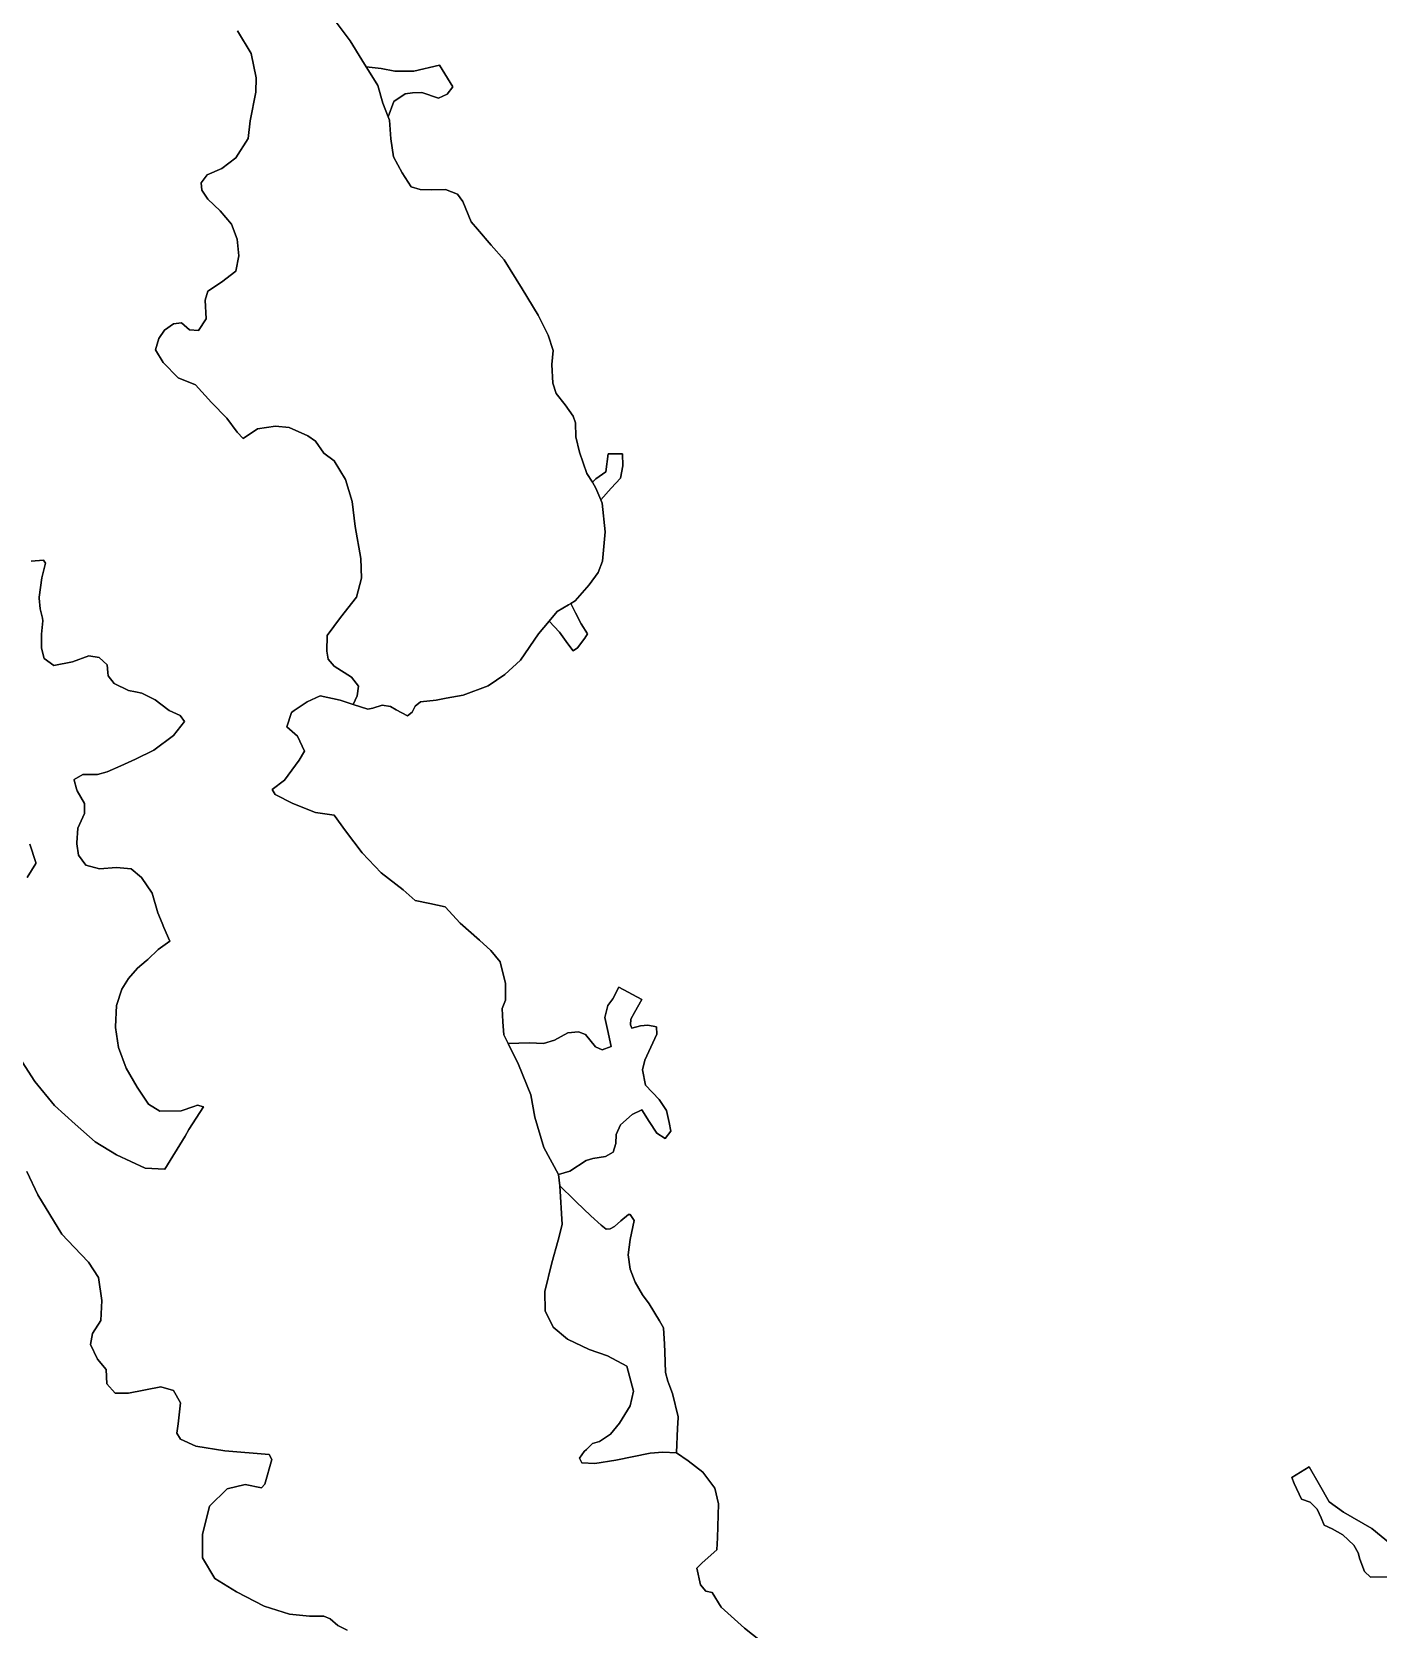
# Model space of a CAD drawing. Header units: inches. Extents: x 288635 to 1232953, y 676945 to 1655780.
# Drawn here: x 397603 to 419822, y 1248044 to 1274408 of the extents above; entities that cross this region are included whole.
import ezdxf

# ---------------------------------------------------------------- set-up
doc = ezdxf.new("R2010")
doc.units = ezdxf.units.IN
doc.header["$MEASUREMENT"] = 0

msp = doc.modelspace()

# ---------------------------------------------------------------- linework, layer by layer
at = {"color": 1}
for points in [[(402492.9881, 1274746.3772), (402853.6688, 1274263.7762), (403046.7092, 1273948.8156), (403118.5955, 1273832.6915), (403183.6883, 1273727.5416), (403310.8697, 1273522.0947), (403392.1499, 1273232.5341), (403482.3055, 1273007.1452), (403503.9101, 1272953.1336), (403529.3102, 1272643.2529), (403569.9503, 1272348.6124), (403712.1906, 1272084.4518), (403864.5909, 1271850.7714), (404011.9112, 1271805.0513), (404199.8715, 1271799.9713), (404428.472, 1271805.0513), (404626.5924, 1271728.8511), (404712.9526, 1271606.9309), (404855.1928, 1271271.6502), (404956.793, 1271149.73), (405185.3935, 1270890.6494), (405398.7539, 1270646.809), (405693.3945, 1270169.288), (405957.555, 1269732.4071), (406125.1954, 1269402.2065), (406206.4755, 1269148.206), (406186.1555, 1268919.6055), (406201.3955, 1268609.7249), (406257.2756, 1268442.0845), (406404.5959, 1268254.1242), (406536.6762, 1268066.1638), (406577.3163, 1267954.4036), (406582.3963, 1267725.8031), (406643.3564, 1267471.8026), (406760.6357, 1267120.2024), (406853.1999, 1266974.0484), (406912.9818, 1266879.656), (406995.7659, 1266682.2479), (407017.2186, 1266631.0914), (407065.3279, 1266158.0168), (407023.2128, 1265673.6938), (406949.9594, 1265483.2685), (406802.6391, 1265280.0681), (406568.9586, 1265015.9075), (406499.6711, 1264975.2907), (406459.8208, 1264951.9302), (406274.318, 1264843.1872), (406139.8319, 1264682.2448), (405964.4374, 1264472.3464), (405664.7168, 1264035.4656), (405408.8633, 1263803.6582), (405131.3157, 1263613.8247), (404719.8349, 1263461.4244), (404440.4343, 1263410.6243), (404272.794, 1263380.1443), (404018.7935, 1263349.6642), (403927.3533, 1263278.5441), (403881.6332, 1263182.0239), (403800.3531, 1263121.0637), (403612.3927, 1263217.5839), (403520.9525, 1263273.464), (403383.7922, 1263293.7841), (403231.3919, 1263248.064), (403145.0317, 1263227.7439), (402905.8425, 1263303.6478), (402972.3114, 1263451.2644), (402992.6314, 1263608.7447), (402875.7912, 1263756.065), (402591.3106, 1263938.9454), (402494.7904, 1264055.7856), (402469.3904, 1264187.8659), (402474.4704, 1264446.9464), (402697.9909, 1264741.587), (402962.1514, 1265076.8676), (403043.4315, 1265391.8283), (403033.2715, 1265716.9489), (402936.7513, 1266245.27), (402891.0312, 1266656.7508), (402779.271, 1267022.5115), (402591.3106, 1267327.3121), (402418.5903, 1267454.3124), (402281.43, 1267652.4328), (402159.5098, 1267738.793), (401849.6292, 1267875.9532), (401621.0287, 1267901.3533), (401326.3881, 1267855.6332), (401087.6276, 1267698.1529), (400991.1074, 1267799.7531), (400818.3871, 1268033.4336), (400564.3866, 1268292.5141), (400305.3061, 1268582.0747), (400015.7455, 1268698.9149), (399766.825, 1268952.9154), (399644.9047, 1269161.1958), (399695.7048, 1269349.1562), (399792.225, 1269486.3165), (399939.5453, 1269587.9167), (400071.6256, 1269608.2367), (400203.7059, 1269491.3965), (400351.0262, 1269481.2365), (400478.0264, 1269674.2768), (400462.7864, 1269979.0775), (400508.5065, 1270131.4778), (400732.0269, 1270278.7981), (400970.7874, 1270461.6784), (401016.5075, 1270710.5989), (400991.1074, 1270989.9995), (400894.5872, 1271233.84), (400711.7069, 1271457.3604), (400508.5065, 1271650.4008), (400406.9063, 1271797.7211), (400396.7463, 1271914.5613), (400493.2664, 1272051.7216), (400737.1069, 1272153.3218), (400965.7074, 1272331.1222), (401173.9878, 1272651.1628), (401204.4679, 1272940.7234), (401295.908, 1273413.1643), (401306.0681, 1273651.9248), (401219.7079, 1274053.2456), (400996.1875, 1274424.0863)], [(409895.1057, 1247642.5423), (409362.5513, 1248056.3514), (408981.5505, 1248406.8721), (408829.1502, 1248645.6326), (408728.566, 1248666.9686), (408640.5125, 1248771.9555), (408579.5524, 1249049.6627), (408667.6059, 1249136.0229), (408906.3664, 1249349.3833), (408918.2198, 1249547.5037), (408935.9998, 1250113.0782), (408875.0397, 1250372.1587), (408676.9193, 1250636.3192), (408432.8884, 1250818.4718), (408244.4411, 1250952.5499), (408260.3098, 1251358.6672), (408260.31, 1251358.6702), (408269.1105, 1251532.4815), (408269.8411, 1251546.9111), (408178.4009, 1251932.9918), (408113.8307, 1252092.7182), (408100.6734, 1252137.3269), (408058.555, 1252280.1259), (408047.9717, 1252621.439), (408045.3258, 1252748.4393), (408026.805, 1253015.669), (407960.659, 1253129.4401), (407788.6795, 1253415.1906), (407682.8459, 1253563.3576), (407558.4915, 1253769.733), (407478.0293, 1253985.2616), (407446.8795, 1254224.0764), (407477.3595, 1254472.9969), (407543.3997, 1254787.9575), (407477.3595, 1254889.5577), (407448.1404, 1254885.9053), (407320.8952, 1254784.1475), (407219.295, 1254688.8973), (407147.3282, 1254648.6806), (407081.7114, 1254644.4473), (406997.0446, 1254712.1807), (406827.1182, 1254864.1577), (406588.3578, 1255097.8382), (406554.3271, 1255131.2268), (406319.1172, 1255361.9987), (406293.7172, 1255544.8791), (406481.6775, 1255600.7592), (406750.9181, 1255778.5595), (406862.6783, 1255814.1196), (407070.9587, 1255844.5997), (407197.959, 1255915.7198), (407238.5991, 1256057.9601), (407243.6791, 1256210.3604), (407319.8792, 1256367.8407), (407512.9196, 1256540.561), (407670.3999, 1256616.7612), (407792.3202, 1256423.7208), (407919.3204, 1256230.6804), (408056.4807, 1256144.3203), (408147.9209, 1256261.1605), (408122.5208, 1256408.4808), (408076.8007, 1256606.6012), (407954.8805, 1256784.4015), (407731.36, 1257023.162), (407680.5599, 1257277.1625), (407721.2, 1257434.6428), (407917.6271, 1257865.1737), (407911.2771, 1257985.8239), (407769.4601, 1258011.224), (407646.6932, 1258000.6406), (407502.7596, 1257964.6572), (407483.7096, 1258017.574), (407490.7369, 1258109.0142), (407546.617, 1258220.7744), (407668.5373, 1258434.1348), (407292.6165, 1258637.3352), (407191.0163, 1258449.3749), (407109.7361, 1258337.6146), (407058.936, 1258139.4942), (407104.6561, 1257941.3738), (407165.6162, 1257661.9733), (407013.2159, 1257606.0932), (406906.5357, 1257656.8933), (406738.8954, 1257860.0937), (406622.0552, 1257900.7338), (406449.3348, 1257885.4937), (406230.8944, 1257763.5735), (406048.014, 1257712.7734), (405817.6662, 1257720.5818), (405463.8128, 1257712.7734), (405392.0348, 1257852.3061), (405376.1597, 1258069.2649), (405365.5764, 1258286.2236), (405418.4932, 1258423.8072), (405418.4932, 1258698.9745), (405333.8263, 1259058.8085), (405175.076, 1259244.0172), (404989.8673, 1259413.3509), (404672.3667, 1259699.1015), (404423.6578, 1259963.6853), (404169.6573, 1260021.8938), (403926.2402, 1260069.5189), (403730.4481, 1260244.1442), (403365.3224, 1260529.8948), (403053.1134, 1260857.9788), (402777.9462, 1261223.1045), (402592.7375, 1261477.105), (402285.8202, 1261524.7301), (401910.1111, 1261672.8971), (401619.0689, 1261821.064), (401566.1521, 1261900.4392), (401772.5275, 1262059.1895), (402015.9447, 1262387.2735), (402100.6115, 1262535.4405), (401984.1946, 1262784.1493), (401809.5693, 1262937.6079), (401887.5294, 1263175.3564), (401933.1192, 1263206.6994), (402144.1122, 1263351.7571), (402360.604, 1263447.9756), (402689.3508, 1263375.8117), (402905.8425, 1263303.6478), (403145.0317, 1263227.7439), (403231.3919, 1263248.064), (403383.7922, 1263293.7841), (403520.9525, 1263273.464), (403612.3927, 1263217.5839), (403800.3531, 1263121.0637), (403881.6332, 1263182.0239), (403927.3533, 1263278.5441), (404018.7935, 1263349.6642), (404272.794, 1263380.1443), (404440.4343, 1263410.6243), (404719.8349, 1263461.4244), (405131.3157, 1263613.8247), (405408.8633, 1263803.6582), (405664.7168, 1264035.4656), (405964.4374, 1264472.3464), (406139.8319, 1264682.2448), (406313.3759, 1264501.2046), (406450.5362, 1264309.8575), (406538.5897, 1264193.0173), (406606.3909, 1264241.5144), (406727.1569, 1264402.5359), (406770.5768, 1264474.1112), (406667.2833, 1264634.9782), (406575.8431, 1264821.2452), (406499.6711, 1264975.2907), (406568.9586, 1265015.9075), (406802.6391, 1265280.0681), (406949.9594, 1265483.2685), (407023.2128, 1265673.6938), (407065.3279, 1266158.0168), (407017.2186, 1266631.0914), (406995.7659, 1266682.2479), (407165.3275, 1266874.6192), (407319.8444, 1267043.9529), (407355.8278, 1267247.1533), (407351.5945, 1267444.0037), (407116.644, 1267441.887), (407074.3106, 1267145.5531), (406910.9437, 1267029.6765), (406853.1999, 1266974.0484), (406760.6357, 1267120.2024), (406643.3564, 1267471.8026), (406582.3963, 1267725.8031), (406577.3163, 1267954.4036), (406536.6762, 1268066.1638), (406404.5959, 1268254.1242), (406257.2756, 1268442.0845), (406201.3955, 1268609.7249), (406186.1555, 1268919.6055), (406206.4755, 1269148.206), (406125.1954, 1269402.2065), (405957.555, 1269732.4071), (405693.3945, 1270169.288), (405398.7539, 1270646.809), (405185.3935, 1270890.6494), (404956.793, 1271149.73), (404855.1928, 1271271.6502), (404712.9526, 1271606.9309), (404626.5924, 1271728.8511), (404428.472, 1271805.0513), (404199.8715, 1271799.9713), (404011.9112, 1271805.0513), (403864.5909, 1271850.7714), (403712.1906, 1272084.4518), (403569.9503, 1272348.6124), (403529.3102, 1272643.2529), (403503.9101, 1272953.1336), (403482.3055, 1273007.1452), (403578.8403, 1273262.1675), (403761.7207, 1273384.0878), (403883.6409, 1273404.4078), (404036.0412, 1273409.4878), (404315.4418, 1273312.9676), (404457.682, 1273379.0078), (404549.1222, 1273500.928), (404330.6818, 1273861.6087), (403909.0409, 1273760.0085), (403590.9053, 1273760.0085), (403365.4799, 1273803.1886), (403118.5955, 1273832.6915), (403046.7092, 1273948.8156), (402853.6688, 1274263.7762), (402492.9881, 1274746.3772)], [(400996.1875, 1274424.0863), (401219.7079, 1274053.2456), (401306.0681, 1273651.9248), (401295.908, 1273413.1643), (401204.4679, 1272940.7234), (401173.9878, 1272651.1628), (400965.7074, 1272331.1222), (400737.1069, 1272153.3218), (400493.2664, 1272051.7216), (400396.7463, 1271914.5613), (400406.9063, 1271797.7211), (400508.5065, 1271650.4008), (400711.7069, 1271457.3604), (400894.5872, 1271233.84), (400991.1074, 1270989.9995), (401016.5075, 1270710.5989), (400970.7874, 1270461.6784), (400732.0269, 1270278.7981), (400508.5065, 1270131.4778), (400462.7864, 1269979.0775), (400478.0264, 1269674.2768), (400351.0262, 1269481.2365), (400203.7059, 1269491.3965), (400071.6256, 1269608.2367), (399939.5453, 1269587.9167), (399792.225, 1269486.3165), (399695.7048, 1269349.1562), (399644.9047, 1269161.1958), (399766.825, 1268952.9154), (400015.7455, 1268698.9149), (400305.3061, 1268582.0747), (400564.3866, 1268292.5141), (400818.3871, 1268033.4336), (400991.1074, 1267799.7531), (401087.6276, 1267698.1529), (401326.3881, 1267855.6332), (401621.0287, 1267901.3533), (401849.6292, 1267875.9532), (402159.5098, 1267738.793), (402281.43, 1267652.4328), (402418.5903, 1267454.3124), (402591.3106, 1267327.3121), (402779.271, 1267022.5115), (402891.0312, 1266656.7508), (402936.7513, 1266245.27), (403033.2715, 1265716.9489), (403043.4315, 1265391.8283), (402962.1514, 1265076.8676), (402697.9909, 1264741.587), (402474.4704, 1264446.9464), (402469.3904, 1264187.8659), (402494.7904, 1264055.7856), (402591.3106, 1263938.9454), (402875.7912, 1263756.065), (402992.6314, 1263608.7447), (402972.3114, 1263451.2644), (402905.8425, 1263303.6478), (402689.3508, 1263375.8117), (402360.604, 1263447.9756), (402144.1122, 1263351.7571), (401933.1192, 1263206.6994), (401887.5294, 1263175.3564), (401809.5693, 1262937.6079), (401984.1946, 1262784.1493), (402100.6115, 1262535.4405), (402015.9447, 1262387.2735), (401772.5275, 1262059.1895), (401566.1521, 1261900.4392), (401619.0689, 1261821.064), (401910.1111, 1261672.8971), (402285.8202, 1261524.7301), (402592.7375, 1261477.105), (402777.9462, 1261223.1045), (403053.1134, 1260857.9788), (403365.3224, 1260529.8948), (403730.4481, 1260244.1442), (403926.2402, 1260069.5189), (404169.6573, 1260021.8938), (404423.6578, 1259963.6853), (404672.3667, 1259699.1015), (404989.8673, 1259413.3509), (405175.076, 1259244.0172), (405333.8263, 1259058.8085), (405418.4932, 1258698.9745), (405418.4932, 1258423.8072), (405365.5764, 1258286.2236), (405376.1597, 1258069.2649), (405392.0348, 1257852.3061), (405463.8128, 1257712.7734), (405636.5103, 1257361.2385), (405837.594, 1256863.8208), (405901.0941, 1256493.4034), (406054.5528, 1255990.694), (406293.7172, 1255544.8791), (406319.1172, 1255361.9987), (406357.2808, 1254719.5891), (406291.1348, 1254462.9427), (406182.6554, 1254089.8795), (406071.5302, 1253618.9202), (406076.8219, 1253298.7737), (406203.8222, 1253028.8982), (406440.4098, 1252830.2584), (406802.3493, 1252657.9062), (407103.9656, 1252554.4949), (407422.8171, 1252382.1428), (407532.0331, 1251970.5627), (407479.1164, 1251727.1456), (407301.8452, 1251444.0409), (407153.6782, 1251261.478), (406973.7612, 1251139.7694), (406854.6985, 1251108.0193), (406756.8024, 1251007.4775), (406717.1149, 1250975.7274), (406640.3855, 1250867.248), (406677.4273, 1250790.5187), (406891.7402, 1250777.2895), (407238.3451, 1250830.2063), (407809.8462, 1250946.6232), (408018.8675, 1250962.4982), (408244.4411, 1250952.5499), (408432.8884, 1250818.4718), (408676.9193, 1250636.3192), (408875.0397, 1250372.1587), (408935.9998, 1250113.0782), (408918.2198, 1249547.5037), (408906.3664, 1249349.3833), (408667.6059, 1249136.0229), (408579.5524, 1249049.6627), (408640.5125, 1248771.9555), (408728.566, 1248666.9686), (408829.1502, 1248645.6326), (408981.5505, 1248406.8721), (409362.5513, 1248056.3514), (409895.1057, 1247642.5423)], [(397588.6417, 1265672.2498), (397795.0142, 1265690.1953), (397828.454, 1265640.0356), (397768.0961, 1265398.6038), (397723.2325, 1265075.5859), (397724.0163, 1265067.7482), (397723.2325, 1265062.105), (397741.1779, 1264882.6507), (397775.9526, 1264729.6422), (397785.0098, 1264689.7904), (397759.1234, 1264465.4411), (397759.1234, 1264451.9602), (397759.1234, 1264250.0959), (397759.1234, 1264236.615), (397803.9869, 1264066.1333), (397965.4959, 1263949.488), (398270.5683, 1264012.297), (398539.7498, 1264110.9969), (398710.2315, 1264084.0787), (398844.8222, 1263958.4607), (398857.5078, 1263831.605), (398862.7677, 1263779.0063), (398961.4676, 1263653.3883), (399194.7582, 1263536.7429), (399311.4036, 1263513.4139), (399419.0762, 1263491.8793), (399634.4214, 1263384.2067), (399843.2434, 1263225.9836), (399869.4907, 1263208.9733), (400047.1665, 1263123.9979), (400122.6783, 1263023.3154), (399939.4938, 1262796.5155), (399616.476, 1262554.2521), (399311.4036, 1262401.7159), (399069.1402, 1262294.0433), (398844.8222, 1262195.3434), (398683.3133, 1262150.4798), (398649.3452, 1262150.4798), (398441.0499, 1262150.4798), (398297.4864, 1262069.7254), (398300.7899, 1262058.1027), (398297.4864, 1262056.2445), (398337.903, 1261914.0459), (398349.5781, 1261883.5196), (398467.9681, 1261670.4176), (398467.9681, 1261504.4441), (398360.2955, 1261262.1807), (398342.35, 1261019.9173), (398343.0076, 1261015.3141), (398342.35, 1261006.4364), (398369.2682, 1260818.0094), (398494.8862, 1260656.5004), (398719.2042, 1260593.6914), (398997.4972, 1260613.2827), (399239.6218, 1260593.6914), (399410.1035, 1260450.1279), (399589.5578, 1260189.9191), (399679.285, 1259866.9012), (399749.785, 1259693.856), (399779.5879, 1259625.3578), (399881.062, 1259401.4859), (399688.2577, 1259261.2646), (399515.5329, 1259096.3909), (399490.8579, 1259072.8375), (399347.2945, 1258956.1922), (399194.7582, 1258785.7105), (399087.0856, 1258606.2562), (398997.3584, 1258337.0746), (398979.413, 1257987.1386), (398979.9382, 1257983.8997), (398979.413, 1257973.6577), (399033.2493, 1257641.6671), (399158.8674, 1257300.7039), (399338.3217, 1256986.6587), (399526.7488, 1256708.5045), (399715.1759, 1256591.8591), (400065.1119, 1256600.8319), (400277.6963, 1256671.6933), (400334.2934, 1256690.559), (400434.4168, 1256665.5282), (400190.73, 1256291.2949), (400132.0051, 1256178.0398), (399795.9304, 1255636.2865), (399472.9125, 1255654.2319), (398997.3584, 1255869.5771), (398647.4224, 1256084.9224), (398315.4319, 1256381.0221), (397974.4686, 1256686.0945), (397651.4507, 1257080.8941), (397391.2419, 1257484.6664)], [(397391.2419, 1257484.6664), (397651.4507, 1257080.8941), (397974.4686, 1256686.0945), (398315.4319, 1256381.0221), (398647.4224, 1256084.9224), (398997.3584, 1255869.5771), (399472.9125, 1255654.2319), (399795.9304, 1255636.2865), (400132.0051, 1256178.0398), (400190.73, 1256291.2949), (400434.4168, 1256665.5282), (400334.2934, 1256690.559), (400277.6963, 1256671.6933), (400065.1119, 1256600.8319), (399715.1759, 1256591.8591), (399526.7488, 1256708.5045), (399338.3217, 1256986.6587), (399158.8674, 1257300.7039), (399033.2493, 1257641.6671), (398979.413, 1257973.6577), (398979.9382, 1257983.8997), (398979.413, 1257987.1386), (398997.3584, 1258337.0746), (399087.0856, 1258606.2562), (399194.7582, 1258785.7105), (399347.2945, 1258956.1922), (399490.8579, 1259072.8375), (399515.5329, 1259096.3909), (399688.2577, 1259261.2646), (399881.062, 1259401.4859), (399779.5879, 1259625.3578), (399749.785, 1259693.856), (399679.285, 1259866.9012), (399589.5578, 1260189.9191), (399410.1035, 1260450.1279), (399239.6218, 1260593.6914), (398997.4972, 1260613.2827), (398719.2042, 1260593.6914), (398494.8862, 1260656.5004), (398369.2682, 1260818.0094), (398342.35, 1261006.4364), (398343.0076, 1261015.3141), (398342.35, 1261019.9173), (398360.2955, 1261262.1807), (398467.9681, 1261504.4441), (398467.9681, 1261670.4176), (398349.5781, 1261883.5196), (398337.903, 1261914.0459), (398297.4864, 1262056.2445), (398300.7899, 1262058.1027), (398297.4864, 1262069.7254), (398441.0499, 1262150.4798), (398649.3452, 1262150.4798), (398683.3133, 1262150.4798), (398844.8222, 1262195.3434), (399069.1402, 1262294.0433), (399311.4036, 1262401.7159), (399616.476, 1262554.2521), (399939.4938, 1262796.5155), (400122.6783, 1263023.3154), (400047.1665, 1263123.9979), (399869.4907, 1263208.9733), (399843.2434, 1263225.9836), (399634.4214, 1263384.2067), (399419.0762, 1263491.8793), (399311.4036, 1263513.4139), (399194.7582, 1263536.7429), (398961.4676, 1263653.3883), (398862.7677, 1263779.0063), (398857.5078, 1263831.605), (398844.8222, 1263958.4607), (398710.2315, 1264084.0787), (398539.7498, 1264110.9969), (398270.5683, 1264012.297), (397965.4959, 1263949.488), (397803.9869, 1264066.1333), (397759.1234, 1264236.615), (397759.1234, 1264250.0959), (397759.1234, 1264451.9602), (397759.1234, 1264465.4411), (397785.0098, 1264689.7904), (397775.9526, 1264729.6422), (397741.1779, 1264882.6507), (397723.2325, 1265062.105), (397724.0163, 1265067.7482), (397723.2325, 1265075.5859), (397768.0961, 1265398.6038), (397828.454, 1265640.0356), (397795.0142, 1265690.1953), (397588.6417, 1265672.2498)], [(397525.8327, 1260450.1279), (397669.3962, 1260683.4186), (397666.5376, 1260692.2543), (397669.3962, 1260696.8995), (397570.6963, 1261001.9719)], [(397570.6963, 1261001.9719), (397669.3962, 1260696.8995), (397666.5376, 1260692.2543), (397669.3962, 1260683.4186), (397525.8327, 1260450.1279)], [(397515.9579, 1255597.4524), (397700.1083, 1255210.1017), (398093.8091, 1254562.4004), (398297.8712, 1254349.5928), (398538.31, 1254098.8494), (398703.4103, 1253844.8489), (398754.2104, 1253470.1982), (398741.5104, 1253139.9975), (398601.8101, 1252924.0971), (398570.06, 1252739.9467), (398684.3602, 1252498.6462), (398830.4105, 1252327.1959), (398836.7606, 1252092.2454), (398976.4608, 1251939.8451), (399198.7113, 1251939.8451), (399732.1123, 1252041.4453), (399941.6628, 1251984.2952), (400055.963, 1251781.0948), (400017.8629, 1251431.8441), (399992.4629, 1251279.4438), (400055.963, 1251177.8436), (400309.9635, 1251063.5434), (400786.2145, 1250987.3432), (401518.6245, 1250925.5542), (401561.4154, 1250843.7245), (401446.6158, 1250434.8921), (401389.4657, 1250377.742), (401122.7651, 1250428.5421), (400824.3145, 1250358.6919), (400532.2139, 1250072.9414), (400417.9137, 1249603.0404), (400417.9137, 1249222.0397), (400621.1141, 1248879.139), (400976.7148, 1248656.8885), (401433.9157, 1248421.9381), (401853.0166, 1248288.5878), (402183.2172, 1248256.8377), (402418.1677, 1248256.8377), (402526.1179, 1248212.3877), (402653.1182, 1248104.4374), (402805.5185, 1248028.2373)], [(402805.5185, 1248028.2373), (402653.1182, 1248104.4374), (402526.1179, 1248212.3877), (402418.1677, 1248256.8377), (402183.2172, 1248256.8377), (401853.0166, 1248288.5878), (401433.9157, 1248421.9381), (400976.7148, 1248656.8885), (400621.1141, 1248879.139), (400417.9137, 1249222.0397), (400417.9137, 1249603.0404), (400532.2139, 1250072.9414), (400824.3145, 1250358.6919), (401122.7651, 1250428.5421), (401389.4657, 1250377.742), (401446.6158, 1250434.8921), (401561.4154, 1250843.7245), (401518.6245, 1250925.5542), (400786.2145, 1250987.3432), (400309.9635, 1251063.5434), (400055.963, 1251177.8436), (399992.4629, 1251279.4438), (400017.8629, 1251431.8441), (400055.963, 1251781.0948), (399941.6628, 1251984.2952), (399732.1123, 1252041.4453), (399198.7113, 1251939.8451), (398976.4608, 1251939.8451), (398836.7606, 1252092.2454), (398830.4105, 1252327.1959), (398684.3602, 1252498.6462), (398570.06, 1252739.9467), (398601.8101, 1252924.0971), (398741.5104, 1253139.9975), (398754.2104, 1253470.1982), (398703.4103, 1253844.8489), (398538.31, 1254098.8494), (398297.8712, 1254349.5928), (398093.8091, 1254562.4004), (397700.1083, 1255210.1017), (397515.9579, 1255597.4524)], [(420027.0625, 1249451.6221), (419722.2619, 1249705.6226), (419249.8209, 1249974.8631), (419016.1405, 1250142.5034), (418853.5802, 1250426.984), (418685.9398, 1250721.6246), (418396.3792, 1250543.8242), (418437.0193, 1250447.3041), (418558.9396, 1250188.2235), (418701.1798, 1250137.4234), (418818.0201, 1250025.6632), (418884.0602, 1249878.3429), (418934.8603, 1249756.4227), (419066.9406, 1249700.5426), (419239.6609, 1249598.9424), (419422.5413, 1249426.222), (419493.6614, 1249304.3018), (419519.0615, 1249197.6216), (419600.3416, 1248994.4211), (419696.8618, 1248902.981), (419981.3424, 1248908.061)], [(419981.3424, 1248908.061), (419696.8618, 1248902.981), (419600.3416, 1248994.4211), (419519.0615, 1249197.6216), (419493.6614, 1249304.3018), (419422.5413, 1249426.222), (419239.6609, 1249598.9424), (419066.9406, 1249700.5426), (418934.8603, 1249756.4227), (418884.0602, 1249878.3429), (418818.0201, 1250025.6632), (418701.1798, 1250137.4234), (418558.9396, 1250188.2235), (418437.0193, 1250447.3041), (418396.3792, 1250543.8242), (418685.9398, 1250721.6246), (418853.5802, 1250426.984), (419016.1405, 1250142.5034), (419249.8209, 1249974.8631), (419722.2619, 1249705.6226), (420027.0625, 1249451.6221)]]:
    msp.add_lwpolyline(points, dxfattribs=at)
for points in [[(404330.6818, 1273861.6087), (404549.1222, 1273500.928), (404457.682, 1273379.0078), (404315.4418, 1273312.9676), (404036.0412, 1273409.4878), (403883.6409, 1273404.4078), (403761.7207, 1273384.0878), (403578.8403, 1273262.1675), (403482.3055, 1273007.1452), (403392.1499, 1273232.5341), (403310.8697, 1273522.0947), (403183.6883, 1273727.5416), (403118.5955, 1273832.6915), (403365.4799, 1273803.1886), (403590.9053, 1273760.0085), (403909.0409, 1273760.0085), (404330.6818, 1273861.6087)], [(407165.3275, 1266874.6192), (406995.7659, 1266682.2479), (406912.9818, 1266879.656), (406853.1999, 1266974.0484), (406910.9437, 1267029.6765), (407074.3106, 1267145.5531), (407116.644, 1267441.887), (407351.5945, 1267444.0037), (407355.8278, 1267247.1533), (407319.8444, 1267043.9529), (407165.3275, 1266874.6192)], [(406606.3909, 1264241.5144), (406538.5897, 1264193.0173), (406450.5362, 1264309.8575), (406313.3759, 1264501.2046), (406139.8319, 1264682.2448), (406274.318, 1264843.1872), (406459.8208, 1264951.9302), (406499.6711, 1264975.2907), (406575.8431, 1264821.2452), (406667.2833, 1264634.9782), (406770.5768, 1264474.1112), (406727.1569, 1264402.5359), (406606.3909, 1264241.5144)], [(407483.7096, 1258017.574), (407502.7596, 1257964.6572), (407646.6932, 1258000.6406), (407769.4601, 1258011.224), (407911.2771, 1257985.8239), (407917.6271, 1257865.1737), (407721.2, 1257434.6428), (407680.5599, 1257277.1625), (407731.36, 1257023.162), (407954.8805, 1256784.4015), (408076.8007, 1256606.6012), (408122.5208, 1256408.4808), (408147.9209, 1256261.1605), (408056.4807, 1256144.3203), (407919.3204, 1256230.6804), (407792.3202, 1256423.7208), (407670.3999, 1256616.7612), (407512.9196, 1256540.561), (407319.8792, 1256367.8407), (407243.6791, 1256210.3604), (407238.5991, 1256057.9601), (407197.959, 1255915.7198), (407070.9587, 1255844.5997), (406862.6783, 1255814.1196), (406750.9181, 1255778.5595), (406481.6775, 1255600.7592), (406293.7172, 1255544.8791), (406054.5528, 1255990.694), (405901.0941, 1256493.4034), (405837.594, 1256863.8208), (405636.5103, 1257361.2385), (405463.8128, 1257712.7734), (405817.6662, 1257720.5818), (406048.014, 1257712.7734), (406230.8944, 1257763.5735), (406449.3348, 1257885.4937), (406622.0552, 1257900.7338), (406738.8954, 1257860.0937), (406906.5357, 1257656.8933), (407013.2159, 1257606.0932), (407165.6162, 1257661.9733), (407104.6561, 1257941.3738), (407058.936, 1258139.4942), (407109.7361, 1258337.6146), (407191.0163, 1258449.3749), (407292.6165, 1258637.3352), (407668.5373, 1258434.1348), (407546.617, 1258220.7744), (407490.7369, 1258109.0142), (407483.7096, 1258017.574)], [(406997.0446, 1254712.1807), (407081.7114, 1254644.4473), (407147.3282, 1254648.6806), (407219.295, 1254688.8973), (407320.8952, 1254784.1475), (407448.1404, 1254885.9053), (407477.3595, 1254889.5577), (407543.3997, 1254787.9575), (407477.3595, 1254472.9969), (407446.8795, 1254224.0764), (407478.0293, 1253985.2616), (407558.4915, 1253769.733), (407682.8459, 1253563.3576), (407788.6795, 1253415.1906), (407960.659, 1253129.4401), (408026.805, 1253015.669), (408045.3258, 1252748.4393), (408047.9717, 1252621.439), (408058.555, 1252280.1259), (408100.6734, 1252137.3269), (408113.8307, 1252092.7182), (408178.4009, 1251932.9918), (408269.8411, 1251546.9111), (408269.1105, 1251532.4815), (408260.31, 1251358.6702), (408260.3098, 1251358.6672), (408244.4411, 1250952.5499), (408018.8675, 1250962.4982), (407809.8462, 1250946.6232), (407238.3451, 1250830.2063), (406891.7402, 1250777.2895), (406677.4273, 1250790.5187), (406640.3855, 1250867.248), (406717.1149, 1250975.7274), (406756.8024, 1251007.4775), (406854.6985, 1251108.0193), (406973.7612, 1251139.7694), (407153.6782, 1251261.478), (407301.8452, 1251444.0409), (407479.1164, 1251727.1456), (407532.0331, 1251970.5627), (407422.8171, 1252382.1428), (407103.9656, 1252554.4949), (406802.3493, 1252657.9062), (406440.4098, 1252830.2584), (406203.8222, 1253028.8982), (406076.8219, 1253298.7737), (406071.5302, 1253618.9202), (406182.6554, 1254089.8795), (406291.1348, 1254462.9427), (406357.2808, 1254719.5891), (406319.1172, 1255361.9987), (406554.3271, 1255131.2268), (406588.3578, 1255097.8382), (406827.1182, 1254864.1577), (406997.0446, 1254712.1807)]]:
    msp.add_lwpolyline(points, close=True, dxfattribs=at)

doc.saveas('drawing.dxf')
